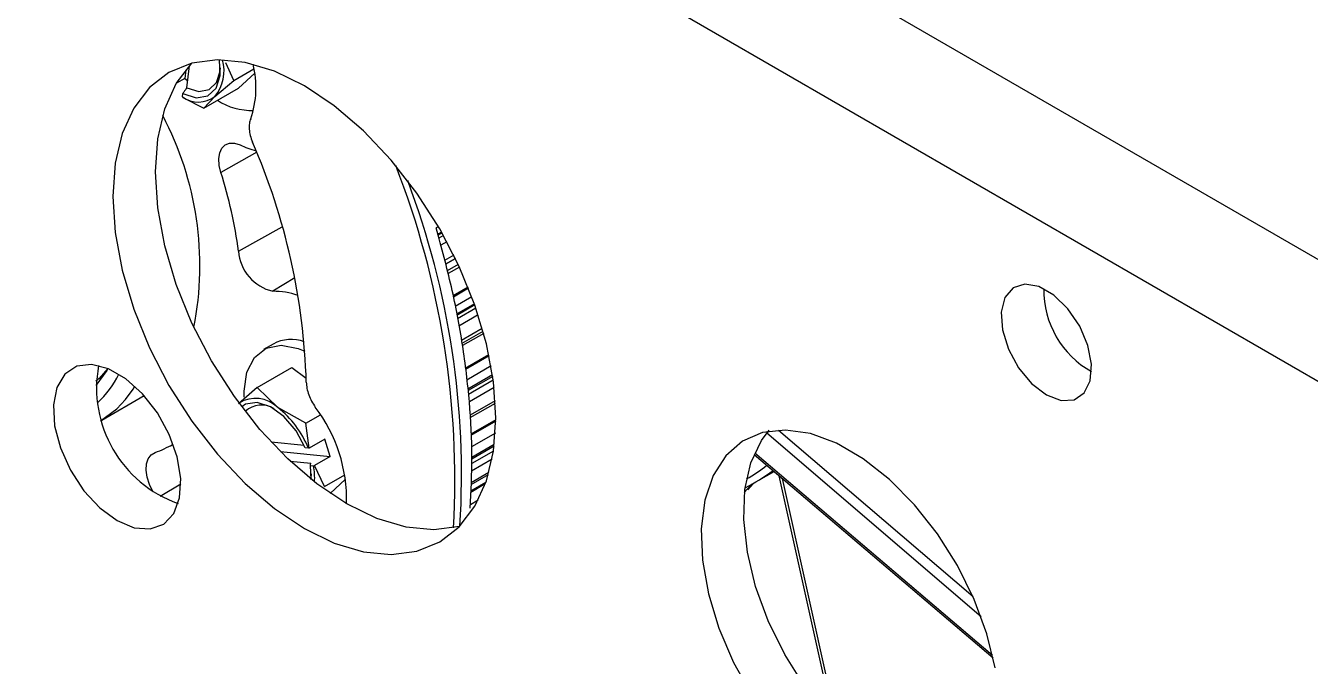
# Model space of a CAD drawing. Header units: inches. Extents: x 0 to 11, y 0 to 8.4.
# Drawn here: x 7.4256 to 7.648, y 6.1831 to 6.2939 of the extents above; entities that cross this region are included whole.
import ezdxf

# ---------------------------------------------------------------- set-up
doc = ezdxf.new("R2010")
doc.units = ezdxf.units.IN
doc.header["$MEASUREMENT"] = 0

msp = doc.modelspace()

# ---------------------------------------------------------------- linework, layer by layer
at = {"color": 7, "linetype": 'Continuous', "lineweight": 25}
for p, q in [((7.955367991753273, 6.076756311380333), (7.255502978395871, 6.480779783710176)), ((7.948853760001575, 6.059424640392986), (7.237234568650035, 6.470233655244557)), ((7.453468950843064, 6.283145463133194), (7.453935638733315, 6.286962211959545)), ((7.461599451641874, 6.284412856029295), (7.460233880069108, 6.287459510201253)), ((7.453147425853112, 6.284759678748571), (7.451682613634468, 6.283914060654235)), ((7.453331733687701, 6.286267017434756), (7.453147425853112, 6.284759678748571)), ((7.453147425853112, 6.284759678748571), (7.453623827488078, 6.284412102498464)), ((7.461599451641874, 6.284412856029295), (7.465103272678398, 6.286435568859027)), ((7.465229268980107, 6.285683510015106), (7.462409197966376, 6.283069560534781)), ((7.456420271622465, 6.279612226947855), (7.462409197966376, 6.283069560534781)), ((7.458351984232928, 6.281632756949935), (7.461599451641874, 6.284412856029295)), ((7.452727118743965, 6.281557465595427), (7.452801350193081, 6.282164558263158)), ((7.452768800218095, 6.28148721617259), (7.452727118743965, 6.281557465595427)), ((7.452768800218095, 6.28148721617259), (7.456420271622465, 6.279612226947855)), ((7.456420271622465, 6.279612226947855), (7.458351984232928, 6.281632756949935)), ((7.465577507918945, 6.271976596304849), (7.459367699162956, 6.268483736749761)), ((7.496317181561563, 6.260323873342429), (7.496217866456649, 6.260266539952737)), ((7.462413942589667, 6.254889479264997), (7.470006910349796, 6.259086283176079)), ((7.497037828923674, 6.259115565140003), (7.496657413389227, 6.25889595592648)), ((7.497576160636533, 6.258180696734567), (7.496937030074009, 6.257811734514405)), ((7.497657394713546, 6.258037092571882), (7.496979792699143, 6.257645921255282)), ((7.497918946704525, 6.257570034666157), (7.497118529911168, 6.257107963886805)), ((7.498499593884549, 6.256506447582358), (7.497432524424642, 6.255890441495212)), ((7.499697551083224, 6.254183014485215), (7.498109319949877, 6.253266148167983)), ((7.499984691671234, 6.253597195200788), (7.498278032223053, 6.252611961672637)), ((7.498279760980749, 6.252605258366957), (7.499987610037034, 6.253591178641246)), ((7.500481981292956, 6.252552869418976), (7.498576900947596, 6.251453089945064)), ((7.500677412468516, 6.252131442231866), (7.498696826728161, 6.250988074421226)), ((7.472160297036161, 6.250286692194059), (7.468371442546327, 6.247943402850086)), ((7.502182439674424, 6.248640401620726), (7.499582730019975, 6.247139621182222)), ((7.502250766152848, 6.248469986381598), (7.499618826789145, 6.246950600127978)), ((7.502821616177853, 6.24699700466671), (7.499928869697331, 6.245327057669326)), ((7.503270817006189, 6.245768361997497), (7.500184805857166, 6.243986845681808)), ((7.503338628399564, 6.24557685951989), (7.500224478583232, 6.243779099097329)), ((7.503535623920495, 6.245010728615891), (7.500341416625436, 6.243166751994599)), ((7.50392353181258, 6.243849256279657), (7.500579713022797, 6.241918910780876)), ((7.504634874288923, 6.241521982489746), (7.501050648493583, 6.239452852980757)), ((7.501148963791804, 6.238938024043268), (7.504773770621701, 6.241030580484851)), ((7.504879055187446, 6.240648396190964), (7.501217357181061, 6.23853454292651)), ((7.468433828978167, 6.2388177022308), (7.46677212804238, 6.237858422699406)), ((7.505770751340643, 6.236957632699867), (7.501693612126075, 6.234603950330834)), ((7.505811074554176, 6.236764516384049), (7.501718117703216, 6.234401702687893)), ((7.465654568363076, 6.23128041007815), (7.471643494706984, 6.234737743665079)), ((7.471643494706984, 6.234737743665079), (7.474150625089949, 6.232908574927853)), ((7.506146476464651, 6.235017681476992), (7.501937864832737, 6.232588101696948)), ((7.506399146651283, 6.233466502569118), (7.50213004632556, 6.231002003409417)), ((7.506435070589748, 6.233221594612165), (7.50216012944291, 6.230753723618207)), ((7.506528089716944, 6.232548820887215), (7.502242398797079, 6.23007474418138)), ((7.438763605937608, 6.225670893725789), (7.446085855517064, 6.229897938432837)), ((7.465654568363076, 6.23128041007815), (7.462407100954132, 6.228500310998791)), ((7.469212767492573, 6.227824632590552), (7.465654568363076, 6.23128041007815)), ((7.506678932447821, 6.231294822215082), (7.502394269162727, 6.228821338750173)), ((7.474086721420553, 6.225128424180234), (7.469212767492573, 6.227824632590552)), ((7.506875727045881, 6.229008742941605), (7.502504728233643, 6.226485419037759)), ((7.502523391044934, 6.226088404683983), (7.506899081855164, 6.228614437220615)), ((7.474086721420553, 6.225128424180234), (7.476604709969322, 6.226582028028612)), ((7.47465867449673, 6.220821195987342), (7.474086721420553, 6.225128424180234)), ((7.506969280469161, 6.225716311297702), (7.50265788117607, 6.223227393463906)), ((7.506967010260462, 6.225496905080215), (7.50266786253006, 6.223015059923013)), ((7.506888632326868, 6.223416614896954), (7.502760998224645, 6.221033782449756)), ((7.591001044871958, 6.191621115132633), (7.553860268785071, 6.223407635508472)), ((7.555935503266419, 6.223926130268946), (7.589589583338038, 6.19512365992142)), ((7.450627495423095, 6.221228851121747), (7.451127340079766, 6.221496416803872)), ((7.473811239566867, 6.221267408125075), (7.468105498820252, 6.221833883988053)), ((7.469670446906959, 6.220207824826743), (7.478275577266202, 6.219353492521305)), ((7.474516908069721, 6.220798675756758), (7.47399235957183, 6.22085075384376)), ((7.47465867449673, 6.220821195987342), (7.474516908069721, 6.220798675756758)), ((7.477374086933787, 6.222388770220502), (7.47465867449673, 6.220821195987342)), ((7.478275577266202, 6.219353492521305), (7.477374086933787, 6.222388770220502)), ((7.506562678014528, 6.220308658380725), (7.502805604363667, 6.218139745928683)), ((7.506675068436052, 6.221130402844871), (7.502831310722558, 6.218911448748638)), ((7.506713170120864, 6.221447108026251), (7.502841320342313, 6.219211936726052)), ((7.471364123428186, 6.218564585899186), (7.474929489102508, 6.218210610195261)), ((7.478275577266202, 6.219353492521305), (7.475560164829145, 6.217785918288145)), ((7.506322803181409, 6.218903389202396), (7.502762578577057, 6.216848115286039)), ((7.551684753422743, 6.219727431787407), (7.593074776157081, 6.184514749582013)), ((7.551805729947286, 6.220003449424312), (7.592971529912628, 6.184981525391692)), ((7.474893849904245, 6.217815476144564), (7.475418398402137, 6.217763398057561)), ((7.47503296912048, 6.215392177873867), (7.474893849904245, 6.217815476144564)), ((7.475418398402137, 6.217763398057561), (7.475560164829145, 6.217785918288145)), ((7.477339694458626, 6.214175809200881), (7.475560164829145, 6.217785918288145)), ((7.477339694458626, 6.214175809200881), (7.480844385655374, 6.216199024363421)), ((7.502685285376048, 6.214527779627763), (7.505689928948094, 6.216262323441102)), ((7.505780533440592, 6.216582498879785), (7.502694383427542, 6.214800902399599)), ((7.551593907358004, 6.214729440925594), (7.555147922799878, 6.216781130368749)), ((7.56554318282772, 6.17336341474548), (7.556046001995655, 6.216017086881286)), ((7.452456365664173, 6.214567775195137), (7.448881023086104, 6.212472178814781)), ((7.480970287595337, 6.215447182281364), (7.478308488226096, 6.212979936228312)), ((7.50515251942341, 6.214606982902849), (7.502639599900604, 6.213156305340873)), ((7.505248636233652, 6.214877394956113), (7.502646899689654, 6.213375444419176)), ((7.550580899730226, 6.21359822971704), (7.551504511138192, 6.214656344708325)), ((7.566144380277103, 6.172730839165671), (7.556613932834916, 6.215533918068214)), ((7.503941986209432, 6.211823987641776), (7.502568812433663, 6.211031271294467))]:
    msp.add_line(p, q, dxfattribs=at)
at = {"color": 7, "linetype": 'Continuous', "lineweight": 25, "flags": 128}
for points in [[(7.473824990525331, 6.206918973387388), (7.479010109480388, 6.204396901008592), (7.484067553598349, 6.202879396581363), (7.488872791820334, 6.202403826101007), (7.493307503233646, 6.202981899691079), (7.497262490525328, 6.204599383261276), (7.500640368782406, 6.207216448997979), (7.503357963431658, 6.210768656057206), (7.505348358273638, 6.21516853731206), (7.506562543181595, 6.220307753083678), (7.506970620893446, 6.226059758823685), (7.506562543181595, 6.232282921060947), (7.505348358273638, 6.238824004887693), (7.503357963431658, 6.245521947111493), (7.500640368782406, 6.252211822165606), (7.497262490525328, 6.258728903123774), (7.493307503233646, 6.264912717823855), (7.488872791820334, 6.27061100022503), (7.484067553598349, 6.275683439703068), (7.479010109480387, 6.280005135963556), (7.47382499052533, 6.283469674501674), (7.468639871570273, 6.28599174688047), (7.463582427452312, 6.287509251307698), (7.458777189230327, 6.287984821788054), (7.454342477817014, 6.287406748197982), (7.450387490525333, 6.285789264627785), (7.447009612268254, 6.283172198891082), (7.444292017619004, 6.279619991831855), (7.442301622777023, 6.275220110577001), (7.441087437869067, 6.270080894805383), (7.440679360157215, 6.264328889065376), (7.441087437869067, 6.258105726828114), (7.442301622777023, 6.25156464300137), (7.444292017619004, 6.244866700777568), (7.447009612268255, 6.238176825723455), (7.450387490525333, 6.231659744765287), (7.454342477817016, 6.225475930065206), (7.458777189230328, 6.219777647664031), (7.463582427452313, 6.214705208185993), (7.468639871570273, 6.210383511925505), (7.473824990525331, 6.206918973387388)], [(7.500755200680215, 6.207255706589478), (7.500673198871007, 6.207234025273491), (7.496238487457695, 6.206655951683419), (7.491433249235709, 6.207131522163775), (7.486375805117749, 6.208649026591003), (7.48119068616269, 6.2111710989698), (7.476005567207634, 6.214635637507918), (7.470948123089673, 6.218957333768405), (7.466142884867687, 6.224029773246443), (7.461708173454375, 6.229728055647619), (7.457753186162694, 6.2359118703477), (7.454375307905615, 6.242428951305868), (7.451657713256364, 6.24911882635998), (7.449667318414384, 6.255816768583782), (7.448453133506427, 6.262357852410527), (7.448045055794576, 6.268581014647789), (7.448453133506428, 6.274333020387795), (7.449667318414384, 6.279472236159413), (7.451657713256364, 6.283872117414267), (7.454363332149691, 6.287412191410442)], [(7.452801350193081, 6.282164558263158), (7.455110137347793, 6.281420925658042), (7.457105019335393, 6.281735119460508), (7.458545214876985, 6.283069216632475), (7.459256893076045, 6.285262192298672), (7.45916501850743, 6.287985444547502)], [(7.453468950843064, 6.283145463133194), (7.455545947411307, 6.282513346604043), (7.457334506961457, 6.282825515941642), (7.458623828616586, 6.284045178649979), (7.459261952026524, 6.28602858443097), (7.459308655893031, 6.286607876496262)], [(7.459367699162956, 6.268483736749761), (7.459076087417792, 6.269722837091617), (7.459009425308928, 6.270881136876327), (7.459171410398847, 6.271894388424016), (7.45955305782341, 6.272706389478643), (7.460133198657367, 6.273272100591439), (7.460879654095995, 6.273560143334334), (7.461751020324241, 6.27355454077443), (7.46269896507163, 6.273255603670204)], [(7.60228002478134, 6.230033884771705), (7.604824727042796, 6.229055213062678), (7.607093671329099, 6.229163302893831), (7.60884098232053, 6.230346441054773), (7.609877311758845, 6.232476416167486), (7.610090357269092, 6.23532241237854), (7.609457032064499, 6.238576021838284), (7.608045966758032, 6.241884665476803), (7.606010072170582, 6.244889800416969), (7.603569969070859, 6.24726577365854), (7.600990080491821, 6.24875511163377), (7.598549977392098, 6.249196421463582), (7.596514082804648, 6.248541880380289), (7.595103017498182, 6.246862418066517), (7.594469692293588, 6.244340030323505), (7.594682737803837, 6.241248057002088), (7.595719067242151, 6.237921561388553), (7.597466378233582, 6.234721020898518), (7.599735322519885, 6.231993263755586), (7.60228002478134, 6.230033884771705)], [(7.463425452496208, 6.229635101561129), (7.463407702981018, 6.230647055360202), (7.463887381797143, 6.233940968545939), (7.465183554154807, 6.236481669549121), (7.467200088879837, 6.238080726199272), (7.46978742881671, 6.238619543779853), (7.472753682798602, 6.238058160655834), (7.473937569668858, 6.237561193312835)], [(7.44140812208785, 6.208281340948071), (7.444388983438277, 6.207033644261163), (7.447148767938876, 6.206824719413938), (7.449482794998413, 6.207670061406549), (7.451217960507343, 6.209506975090584), (7.452225575177724, 6.212199224981423), (7.452430908838984, 6.215547139220881), (7.451818732832807, 6.21930241832551), (7.450434449453051, 6.223186550423376), (7.448380724665319, 6.226911467205506), (7.44580987384195, 6.230200908634524), (7.442912565227654, 6.232810911887838), (7.439903678948047, 6.234547904964118), (7.437006370333751, 6.235283063033111), (7.434435519510382, 6.234961862783964), (7.432381794722649, 6.233608126169763), (7.430997511342893, 6.231322253642251), (7.430385335336715, 6.228273777909623), (7.430590668997976, 6.224688790471117), (7.431598283668357, 6.220833173444824), (7.433333449177287, 6.216992880307306), (7.435667476236823, 6.213452728032405), (7.438427260737423, 6.210475273519228), (7.44140812208785, 6.208281340948071)], [(7.439822327713016, 6.234581600019641), (7.439632236307264, 6.234254623131816), (7.437725290942349, 6.23164792684664)], [(7.43980144898446, 6.234590132839101), (7.438280918962867, 6.232877807452835), (7.437743122050676, 6.23238470000424)], [(7.442862221579758, 6.229202167253104), (7.444207599468921, 6.2310291358019), (7.444503382572769, 6.231500485404632)], [(7.438529348117513, 6.225535659564787), (7.441370689006025, 6.22763283385439), (7.442862221579758, 6.229202167253104)], [(7.47399235957183, 6.22085075384376), (7.47239608854486, 6.223786572793722), (7.470299346106296, 6.226259079162055), (7.467955208041579, 6.227969842641028), (7.46564661066706, 6.228712374916586), (7.463652200555194, 6.228397052706732), (7.462986684317546, 6.227969352112232)], [(7.593416249322035, 6.18278014502101), (7.59198803733829, 6.188680493002328), (7.589797915387766, 6.194644626775853), (7.586916275791992, 6.200480854174796), (7.583435736818597, 6.206001594048491), (7.579468165853983, 6.211029405274918), (7.575141083893481, 6.215402689864363), (7.570593566911636, 6.218980886851771), (7.565971775845955, 6.221648990041816), (7.56142425886411, 6.223321244402647), (7.557097176903609, 6.223943902303172), (7.553129605938995, 6.223496951006144), (7.5496490669656, 6.221994755894001), (7.546767427369826, 6.219485598753658), (7.544577305419301, 6.216050125960147), (7.543149093435556, 6.211798756435768), (7.542528695326882, 6.206868132695075), (7.54273605119896, 6.20141672904202), (7.543764496463447, 6.195619758075445), (7.545580976043333, 6.18966353921198), (7.548127106790319, 6.183739510226688), (7.551321053967233, 6.178038074285465)], [(7.589817397220291, 6.161867417872397), (7.586833861491344, 6.161638354230604), (7.582506779530841, 6.162261012131129), (7.577959262548997, 6.163933266491961), (7.573337471483315, 6.166601369682007), (7.568789954501471, 6.170179566669415), (7.564462872540968, 6.174552851258858), (7.560495301576355, 6.179580662485287), (7.55701476260296, 6.185101402358982), (7.554133123007186, 6.190937629757924), (7.551943001056662, 6.196901763531447), (7.550514789072916, 6.202802111512766), (7.549894390964242, 6.208449031662937), (7.550101746836321, 6.213661027322034), (7.551130192100807, 6.218270580661128), (7.552946671680694, 6.222129536843146), (7.55428738078981, 6.223915394142309)], [(7.447580028217665, 6.213297320683703), (7.446997903289073, 6.214531861773193), (7.446613729645317, 6.215784788705975), (7.446449065111509, 6.216986155494643), (7.446513044325012, 6.218069317247944), (7.446802118088557, 6.21897418640732), (7.447300250259207, 6.21965056605764), (7.447979807340971, 6.220060934562159)], [(7.47495237877169, 6.215456416288908), (7.474991867403447, 6.215711125664657), (7.475048894572099, 6.216370728994995)], [(7.550039422266651, 6.213123966718081), (7.550336197193098, 6.213533042873418), (7.55134754695701, 6.214609898328135)]]:
    msp.add_lwpolyline(points, dxfattribs=at)
at = {"color": 7, "linetype": 'Continuous', "lineweight": 25}
for centre, radius, start, end in [((7.45268766447412, 6.286132045852727), 0.007233817730687983, 321.5391414446087, 14.75972324542044), ((7.449166434061855, 6.283175387741744), 0.01628753080925499, 340.6931972237541, 14.28955291976598), ((7.455488416345784, 6.285415314815523), 0.00474423492786861, 234.4063943090869, 307.1273736516858), ((7.464674330920395, 6.289989350891173), 0.01076806591744755, 236.8290480376671, 271.8907376969638), ((7.400099031015935, 6.252367757674094), 0.05563779483591781, 348.9642262964076, 27.81039854350391), ((7.361643849770282, 6.228806311353469), 0.11256796348303, 1.731767509757638, 23.53075010162033), ((7.470081878785537, 6.289276640162674), 0.01764032384056608, 245.2585105432611, 254.834523388281), ((7.35032409945065, 6.215349368627184), 0.1495531196681403, 356.7990394857388, 21.30112948018587), ((7.386556430204813, 6.245029526940951), 0.07649562631321367, 7.405779954017286, 17.85496176693416), ((7.356916176888297, 6.216128469302544), 0.1441145293237515, 356.5043560435106, 20.70218280431152), ((7.470151584089986, 6.255498039695751), 0.007761536045483375, 184.4970183069441, 256.7409412525046), ((7.468337472777594, 6.234086797629124), 0.01385664685971234, 71.48616059560105, 89.85953843316551), ((7.618086188631774, 6.248208582936178), 0.01626503595334236, 179.386382171445, 240.6082412971667), ((7.471564299833342, 6.233015317749199), 0.00659298971995384, 70.15724776173695, 118.3475072293855), ((7.4590596860796, 6.231229822125317), 0.02121434853394246, 169.4878725944599, 250.5067508728472), ((7.42621655636794, 6.241367486150394), 0.01734121793550417, 312.8319911792661, 333.4252596458227), ((7.465380148244286, 6.224018524626778), 0.005401428342044903, 44.80114768192849, 121.979381086372), ((7.466361535325627, 6.224254940368261), 0.004019314184221868, 56.97668201609564, 133.5245165066706), ((7.459077851953133, 6.214658311291789), 0.01661531009442336, 21.68852275053093, 52.41234051386299), ((7.454703404193932, 6.21182709743465), 0.02644538414487792, 358.640412464028, 37.35448177493264), ((7.441632681060647, 6.23803362789229), 0.01906052773554023, 289.4508708802649, 299.8661492598761), ((7.464793317511429, 6.215719743431402), 0.01081983679013231, 355.9605659309255, 10.88745027718363), ((7.532760486789314, 6.247353745329629), 0.03767012893058166, 297.4698671102012, 306.1334726045407), ((7.531394309445587, 6.247664846446557), 0.03737270623748945, 300.5583863302911, 307.0445536278182)]:
    msp.add_arc(centre, radius, start, end, dxfattribs=at)
for points, knots in [([(7.453468950843064, 6.283145463133194), (7.453344385631717, 6.282962331480009), (7.453121947965562, 6.282635310981321), (7.452899310541334, 6.282308399250748), (7.452801350193081, 6.282164558263158)], [0, 0, 0, 0, 0.5600005318339967, 1, 1, 1, 1]), ([(7.464537981870821, 6.277790299272731), (7.464448808720367, 6.27752214585895), (7.464270202761616, 6.276985058211849), (7.464261319983822, 6.275974936919308), (7.464433289888291, 6.274878048482214), (7.464711674454812, 6.274125569853547), (7.464851329779793, 6.273748078928888)], [0, 0, 0, 0, 0.2494823764480241, 0.4996912053768919, 0.7490134306776253, 1, 1, 1, 1]), ([(7.50254918126585, 6.210441945220579), (7.502697643258892, 6.213360065587779), (7.502999721616272, 6.219297618958144), (7.502512143848475, 6.228764956682909), (7.501318962392123, 6.23861685072694), (7.49943188620191, 6.248684903908907), (7.497580417355367, 6.255498971293003), (7.496657413389227, 6.25889595592648)], [0, 0, 0, 0, 0.1949034174415177, 0.3965735807658451, 0.5981892013376049, 0.7996871718927424, 1, 1, 1, 1]), ([(7.474160398748102, 6.2322081650891), (7.474183411129683, 6.231860075519392), (7.474229502952421, 6.231162882024376), (7.474556501786184, 6.230031469184384), (7.475044902845528, 6.228902855326334), (7.475497637334436, 6.228216839234803), (7.475724757943415, 6.227872689636537)], [0, 0, 0, 0, 0.2494817100135123, 0.4996904259261441, 0.7490126819882501, 1, 1, 1, 1]), ([(7.474893849904245, 6.217815476144564), (7.474900621478914, 6.217889264868444), (7.47491271357357, 6.218021030414429), (7.474924363247556, 6.218152683052586), (7.474929489102508, 6.218210610195261)], [0, 0, 0, 0, 0.5600001375833434, 1, 1, 1, 1])]:
    msp.add_open_spline(points, degree=3, knots=knots, dxfattribs=at)

doc.saveas('drawing.dxf')
